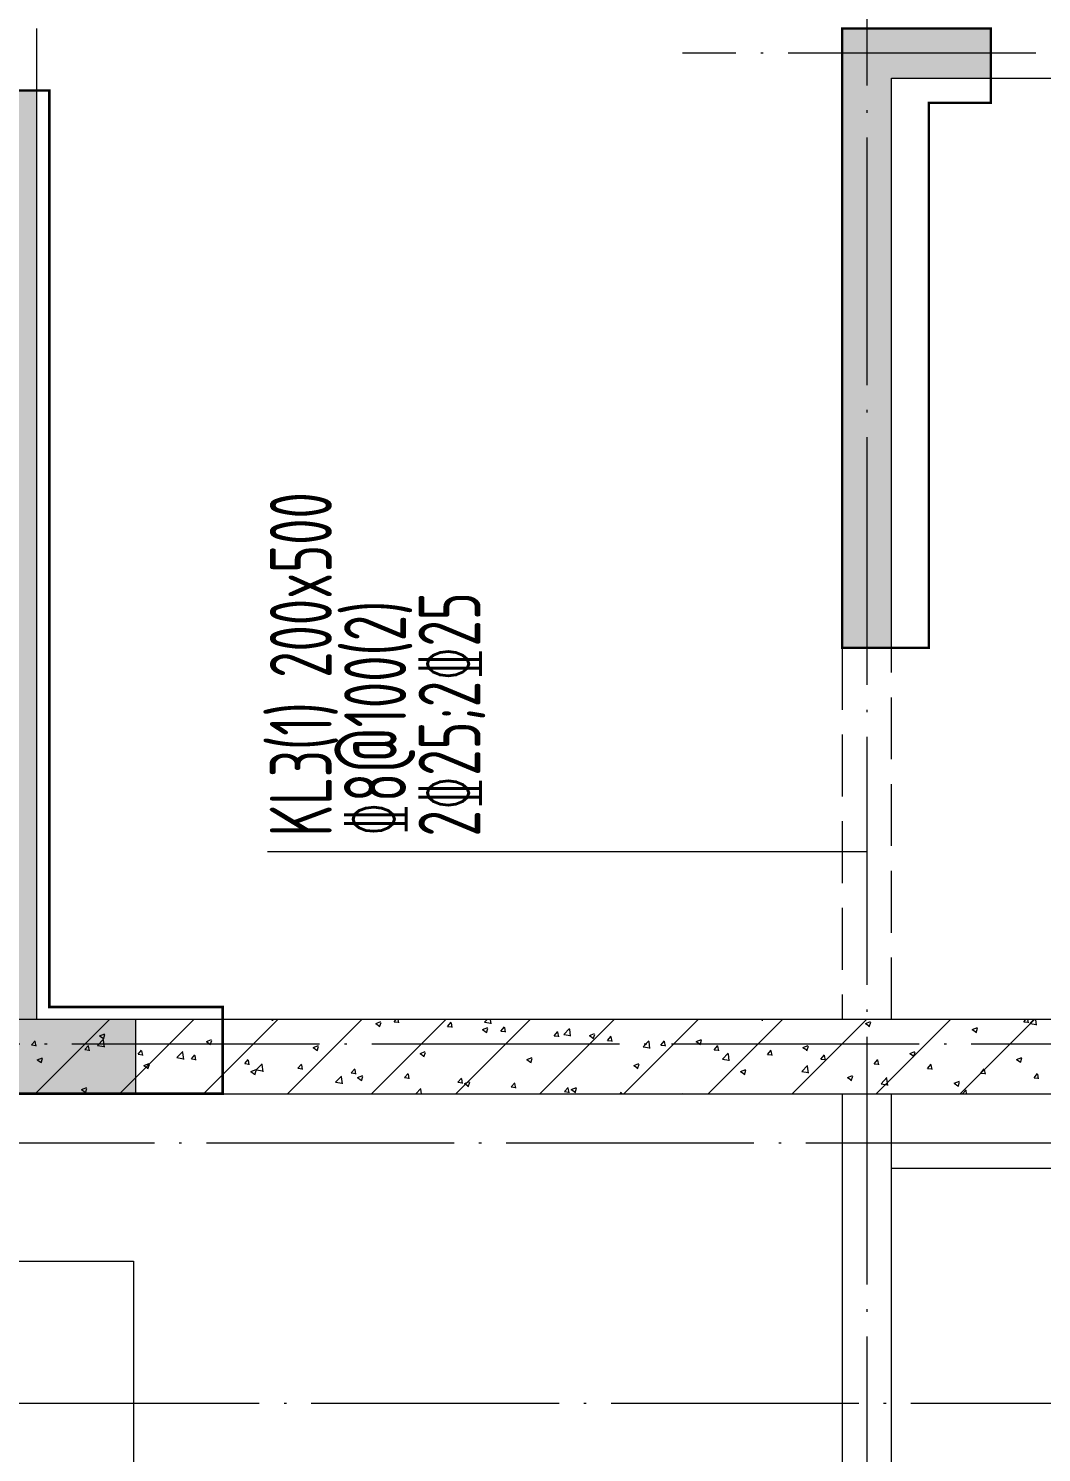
# Model space of a CAD drawing. Extents: x 5874492 to 7194610, y -939842 to -279257.
# Drawn here: x 6924062 to 6928151, y -455056 to -449307 of the extents above; entities that cross this region are included whole.
import ezdxf

# ---------------------------------------------------------------- set-up
doc = ezdxf.new("R2010")
doc.units = 0
doc.header["$LTSCALE"] = 1000
doc.linetypes.add('DASH', pattern=[0.35, 0.25, -0.1])
doc.linetypes.add('DOTE', pattern=[2.4200000000000004, 2, -0.2, 0.02, -0.2])
for name, color, linetype, lineweight in [('A-轴线-塔楼', 1, 'DOTE', 9), ('A-轴线-隔墙', 41, 'DOTE', 9), ('S-基础-DQ', 6, 'Continuous', 20), ('S-基础-HATCH', 251, 'Continuous', 20), ('S-墙柱-HATCH', 251, 'Continuous', 20), ('S-墙柱-WALL', 6, 'Continuous', 20), ('S-板-BEAM', 4, 'DASH', 20), ('S-板-BEAM-CON', 2, 'Continuous', 20), ('S-板-COLU', 50, 'DASH', 20), ('S-板-模板线条', 140, 'Continuous', 20), ('S-梁-垂直集中标注', 45, 'Continuous', 20)]:
    doc.layers.add(name, color=color, linetype=linetype, lineweight=lineweight)
doc.styles.add('样式 1', font='tssdeng.shx', dxfattribs={"width": 0.7, "bigfont": 'tssdchn.shx'})

# ---------------------------------------------------------------- blocks, each defined once
blk = doc.blocks.new('ndgfjhgkjhk')
at = {"layer": 'S-板-BEAM'}
for p, q in [((6614444.781736528, -525604.5655239815), (6614444.781736528, -521954.5655239704)), ((6618294.781736528, -525554.5647839704), (6620894.781736528, -525554.5647839704)), ((6617694.781736534, -527854.5655239704), (6617694.781736532, -529354.5647839757)), ((6617894.781736532, -529354.5647839757), (6617894.781736534, -527854.5655239704))]:
    blk.add_line(p, q, dxfattribs=at)
at = {"layer": 'S-板-BEAM-CON'}
for p, q in [((6617694.781736532, -529654.5655237847), (6617694.781736532, -532104.5662180142)), ((6617894.781736532, -532104.5662180132), (6617894.781736532, -529654.5647839757))]:
    blk.add_line(p, q, dxfattribs=at)
at = {"layer": 'S-板-模板线条', "ltscale": 0.5}
blk.add_line((6617894.781652414, -529954.5655239855), (6620194.781652479, -529954.5655242747), dxfattribs=at)
blk = doc.blocks.new('ZHOUWANG2')
at = {"layer": 'A-轴线-塔楼', "linetype": 'DOTE', "ltscale": 0.5}
for p, q in [((181246.0602966947, 125069.5259218521), (181246.0602966957, 108020.6245052352)), ((201287.8304158961, 120569.5259218568), (180501.9830198027, 120569.5259218568)), ((227437.4168482991, 116569.5259218569), (165262.4269482605, 116569.5259218568))]:
    blk.add_line(p, q, dxfattribs=at)
at = {"layer": 'A-轴线-隔墙', "ltscale": 0.5}
for p, q in [((201360.3734389776, 116169.5259218569), (165262.4269482605, 116169.5259218568)), ((209043.5298984842, 115119.5259218535), (165262.4269482605, 115119.5259218568))]:
    blk.add_line(p, q, dxfattribs=at)
blk = doc.blocks.new('sfdgjhgfhgkjhk')
at = {"layer": 'S-基础-DQ'}
for points in [[(6945492.327695489, 358792.4430657441), (6945492.327695489, 356336.1219311192), (6963809.173096254, 356336.1219311253), (6963809.17309672, 354236.1219309106), (6966809.173096037, 354236.1219307937), (6966809.17309591, 354586.1247835521), (6971909.173095971, 354586.1247835759), (6971909.173097704, 347036.121931096), (6977909.173096014, 347036.121931096), (6977909.173096014, 339686.121931096), (6931592.327073317, 339686.121931096), (6931592.327074308, 336293.6515702161)], [(6931892.327074308, 336293.6515702159), (6931892.327073405, 339386.121931096), (6978209.173096014, 339386.121931096), (6978209.173096014, 347336.121931096), (6972209.173097635, 347336.121931096), (6972209.173095902, 354886.1247835954), (6966509.173095774, 354886.1247835689), (6966509.173095962, 354536.1219308058), (6964109.173096655, 354536.1219309036), (6964109.17309621, 356636.1219311253), (6945792.327695489, 356636.1219311206), (6945792.327695489, 358792.4430657441)]]:
    blk.add_lwpolyline(points, dxfattribs=at)
at = {"layer": 'S-基础-HATCH'}
for p, q in [((6941252.745452447, 339386.121931097), (6941552.745452447, 339686.121931097)), ((6941592.156707417, 339386.1219310975), (6941892.156707417, 339686.1219310975)), ((6941931.567962386, 339386.1219310965), (6942231.567962386, 339686.121931097)), ((6942205.764898229, 339686.1219310965), (6942210.534523633, 339682.9047781393)), ((6942211.197465098, 339679.5924256891), (6942213.388367378, 339686.1219310967)), ((6942270.979217356, 339386.121931097), (6942570.979217356, 339686.121931097)), ((6942610.390472325, 339386.1219310979), (6942910.390472325, 339686.121931097)), ((6942626.749214674, 339668.9439193242), (6942647.754774271, 339677.007198189)), ((6942701.828821438, 339676.6825224383), (6942709.749425762, 339686.1219310964)), ((6942701.829442007, 339676.6836419614), (6942719.760946573, 339675.1148385919)), ((6942720.427392154, 339671.7856398489), (6942717.782893844, 339686.1219310971)), ((6942949.801727295, 339386.121931097), (6943249.801727295, 339686.121931097)), ((6943065.525874849, 339674.8553485654), (6943076.336104668, 339686.121931097)), ((6943092.854405819, 339667.8702926351), (6943090.73112613, 339686.1219310964)), ((6943289.212982265, 339386.1219310975), (6943589.212982265, 339686.1219310979)), ((6943628.624237234, 339386.121931097), (6943928.624237234, 339686.121931097)), ((6943968.035492204, 339386.121931097), (6944268.035492204, 339686.1219310975)), ((6944183.356625764, 339686.1219310965), (6944187.156562563, 339683.5588413621)), ((6944187.81948544, 339680.2449426271), (6944189.791442983, 339686.1219310968)), ((6944307.446747173, 339386.1219310965), (6944607.446747173, 339686.121931097)), ((6944603.371252987, 339669.5979824117), (6944624.376812583, 339677.6612612765)), ((6944646.858002143, 339386.1219310975), (6944946.858002143, 339686.1219310975)), ((6944986.269257111, 339386.1219310965), (6945286.269257111, 339686.121931097)), ((6945242.340078636, 339676.4324766378), (6945250.470496299, 339686.121931097)), ((6945242.340699377, 339676.4335968695), (6945260.272203943, 339674.8647935)), ((6945260.938628785, 339671.5335983345), (6945258.24763844, 339686.1219310969)), ((6945266.958345928, 339669.1567029845), (6945283.236397796, 339686.1219310968)), ((6945294.286837003, 339662.1702281751), (6945291.500448018, 339686.1219310961)), ((6941512.404837941, 339620.2372145918), (6941533.410397537, 339628.3004934565)), ((6941512.406301159, 339620.2372248226), (6941527.328977466, 339610.1717525602)), ((6941527.991868583, 339606.8599346951), (6941534.074765841, 339624.9886805108)), ((6942626.750678248, 339668.9439296163), (6942641.673354554, 339658.8784573539)), ((6942642.336273041, 339655.5657676699), (6942648.4191703, 339673.6945134856)), ((6942917.006876218, 339657.8568819436), (6942931.469597436, 339675.0928819138)), ((6942917.007496795, 339657.8580015278), (6942934.93900136, 339656.2891981584)), ((6942935.605430529, 339652.9598303824), (6942932.136661974, 339671.7646358486)), ((6943057.888045464, 339644.9175985019), (6943078.89360506, 339652.9808773667)), ((6943057.889509168, 339644.9176088311), (6943072.812185474, 339634.8521365687)), ((6943065.525978216, 339674.856486155), (6943092.207004433, 339670.7185108043)), ((6943073.475080981, 339631.5391096515), (6943079.55797824, 339649.6678554672)), ((6943132.184931, 339639.0312414488), (6943146.647652218, 339656.267241419)), ((6943132.185551582, 339639.0323610943), (6943150.117056147, 339637.4635577248)), ((6943150.783468903, 339634.1340209154), (6943147.314700347, 339652.9388263816)), ((6943347.36298578, 339620.2056009542), (6943361.825706998, 339637.4416009244)), ((6943347.363606369, 339620.2067206608), (6943365.295110934, 339618.6379172913)), ((6943365.961507276, 339615.3082114484), (6943362.49273872, 339634.1130169146)), ((6943385.698189436, 339625.1996442656), (6943409.064738066, 339649.5526092833)), ((6943385.698292822, 339625.2007819472), (6943412.379319039, 339621.0628065965)), ((6943413.026675738, 339618.2143883476), (6943409.712220399, 339646.705331316)), ((6943489.026876255, 339620.8912776796), (6943510.032435851, 339628.9545565444)), ((6943489.028340088, 339620.8912880457), (6943503.951016394, 339610.8258157832)), ((6943504.613888924, 339607.5124516323), (6943510.696786183, 339625.641197448)), ((6944603.372717177, 339669.5979928393), (6944618.295393483, 339659.5325205769)), ((6944618.958293382, 339656.218284608), (6944625.041190641, 339674.3470304237)), ((6945034.510083778, 339645.5716615894), (6945055.515643374, 339653.6349404542)), ((6945034.511548097, 339645.5716720537), (6945049.434224403, 339635.5061997912)), ((6945050.097101324, 339632.1916265887), (6945056.179998583, 339650.3203724044)), ((6945266.958449387, 339669.1578411861), (6945293.639475605, 339665.0198658354)), ((6941237.207838142, 339582.804365764), (6941251.670559361, 339600.0403657342)), ((6941237.208458574, 339582.8054848859), (6941255.139963139, 339581.2366815164)), ((6941255.806347395, 339577.9086340294), (6941252.33757884, 339596.7134394957)), ((6941452.385892923, 339563.9787252697), (6941466.848614141, 339581.2147252399)), ((6941452.386513361, 339563.9798444523), (6941470.318017926, 339562.4110410829)), ((6941470.984385769, 339559.0828245624), (6941467.515617213, 339577.8876300287)), ((6941504.438032947, 339581.2425855477), (6941527.804581576, 339605.5955505653)), ((6941504.438136256, 339581.2437227081), (6941531.119162474, 339577.1057473574)), ((6941531.766514476, 339574.2585485196), (6941528.452059137, 339602.749491488)), ((6941667.563947704, 339545.1530847754), (6941682.026668922, 339562.3890847455)), ((6941943.54366873, 339596.2108937691), (6941964.549228326, 339604.2741726339)), ((6941943.545132079, 339596.2109040372), (6941958.467808385, 339586.1454317748)), ((6941959.130676525, 339582.8332766763), (6941965.213573784, 339600.962022492)), ((6942374.68249952, 339572.184572947), (6942395.688059117, 339580.2478518118)), ((6942374.683962999, 339572.1845832521), (6942389.606639305, 339562.1191109896)), ((6942390.269484466, 339558.806618657), (6942396.352381725, 339576.9353644727)), ((6943562.54104056, 339601.3799604593), (6943577.003761779, 339618.6159604295)), ((6943562.541661156, 339601.3810802273), (6943580.473165722, 339599.8122768578)), ((6943581.139545651, 339596.4824019819), (6943577.670777095, 339615.2872074482)), ((6943705.870504024, 339575.5439399677), (6943729.237052654, 339599.8969049854)), ((6943705.870607427, 339575.5450777394), (6943732.551633645, 339571.4071023887)), ((6943733.198945658, 339568.5584840581), (6943729.884490319, 339597.0494270265)), ((6943777.71909534, 339582.5543199642), (6943792.181816558, 339599.7903199344)), ((6943777.719715944, 339582.5554397937), (6943795.651220509, 339580.9866364243)), ((6943796.317584026, 339577.6565925151), (6943792.84881547, 339596.4613979813)), ((6943920.165707044, 339596.8649568571), (6943941.171266641, 339604.9282357218)), ((6943920.167171009, 339596.8649672598), (6943935.089847315, 339586.7994949973)), ((6943935.752696865, 339583.4857936135), (6943941.835594124, 339601.6145394292)), ((6943992.897150121, 339563.7286794695), (6944007.359871339, 339580.9646794397)), ((6943992.897770731, 339563.7297993602), (6944010.829275296, 339562.1609959907)), ((6944011.4956224, 339558.830783049), (6944008.026853845, 339577.6355885152)), ((6944208.0752049, 339544.903038974), (6944222.537926119, 339562.1390389442)), ((6944351.304537833, 339572.8386360345), (6944372.310097429, 339580.9019148993)), ((6944351.306001929, 339572.8386464749), (6944366.228678235, 339562.7731742124)), ((6944366.891504808, 339559.4591355951), (6944372.974402067, 339577.5878814107)), ((6941260.338122787, 339523.4778682145), (6941281.343682383, 339531.5411470793)), ((6941260.33958591, 339523.4778784583), (6941275.262262216, 339513.4124061958)), ((6941275.925080007, 339510.1007856827), (6941282.007977266, 339528.2295314983)), ((6941667.564568148, 339545.1542040188), (6941685.496072713, 339543.5854006493)), ((6941686.162424144, 339540.2570150972), (6941682.693655589, 339559.0618205635)), ((6941691.476953576, 339499.4515473919), (6941712.482513173, 339507.5148262567)), ((6941707.06388795, 339486.074127663), (6941713.146785209, 339504.2028734787)), ((6941824.610347534, 339531.5868812494), (6941847.976896163, 339555.9398462671)), ((6941824.610450862, 339531.5880185003), (6941851.29147708, 339527.4500431496)), ((6941851.938784395, 339524.6026442309), (6941848.624329056, 339553.0935871993)), ((6941882.742002483, 339526.3274442814), (6941897.204723701, 339543.5634442516)), ((6941882.742622935, 339526.3285635853), (6941900.674127501, 339524.7597602158)), ((6941901.340462517, 339521.43120563), (6941897.871693961, 339540.2360110962)), ((6942097.920057261, 339507.5018037853), (6942112.38277848, 339524.7378037555)), ((6942097.920677722, 339507.5029231518), (6942115.852182288, 339505.9341197823)), ((6942116.518500892, 339502.6053961634), (6942113.049732337, 339521.4102016296)), ((6942144.782662123, 339481.9311769509), (6942168.149210752, 339506.2841419685)), ((6942313.098112043, 339488.6761632916), (6942327.560833261, 339505.9121632617)), ((6942805.82133031, 339548.1582521247), (6942826.826889906, 339556.2215309895)), ((6942805.82279392, 339548.1582624667), (6942820.745470226, 339538.0927902042)), ((6942821.408292408, 339534.7799606383), (6942827.491189667, 339552.9087064539)), ((6943236.960161101, 339524.1319313024), (6943257.965720697, 339532.1952101671)), ((6943236.961624839, 339524.1319416815), (6943251.884301146, 339514.066469419)), ((6943252.547100349, 339510.7533026199), (6943258.629997608, 339528.8820484356)), ((6943668.09899189, 339500.1056104798), (6943689.104551487, 339508.1688893446)), ((6943683.685908291, 339486.7266446007), (6943689.76880555, 339504.8553904163)), ((6944026.042818612, 339525.8882356688), (6944049.409367242, 339550.2412006864)), ((6944026.042922033, 339525.8893735316), (6944052.723948251, 339521.751398181)), ((6944053.371215577, 339518.9025797704), (6944050.056760238, 339547.3935227388)), ((6944208.075825518, 339544.9041589267), (6944226.007330083, 339543.3353555572)), ((6944226.673660774, 339540.0049735821), (6944223.204892218, 339558.8097790483)), ((6944423.253259681, 339526.0773984801), (6944437.7159809, 339543.3133984503)), ((6944423.253880305, 339526.0785184932), (6944441.185384871, 339524.5097151237)), ((6944441.851699148, 339521.1791641162), (6944438.382930593, 339539.9839695824)), ((6944638.43131446, 339507.2517579854), (6944652.894035678, 339524.4877579556)), ((6944638.431935092, 339507.2528780596), (6944656.363439658, 339505.6840746902)), ((6944657.029737522, 339502.3533546492), (6944653.560968966, 339521.1581601154)), ((6944782.443368624, 339548.8123152122), (6944803.44892822, 339556.875594077)), ((6944782.444832848, 339548.8123256897), (6944797.367509155, 339538.7468534273)), ((6944798.030312749, 339535.432477576), (6944804.113210008, 339553.5612233916)), ((6944853.609369241, 339488.4261174908), (6944868.072090459, 339505.662117461)), ((6945213.582199414, 339524.7859943901), (6945234.58775901, 339532.8492732549)), ((6945213.583663769, 339524.786004904), (6945228.506340075, 339514.7205326416)), ((6945229.169120691, 339511.4058195571), (6945235.25201795, 339529.5345653727)), ((6941691.478416831, 339499.451557673), (6941706.401093137, 339489.3860854105)), ((6942122.615784367, 339475.4252265698), (6942143.621343963, 339483.4885054345)), ((6942122.617247751, 339475.4252368876), (6942137.539924057, 339465.3597646251)), ((6942138.20269589, 339462.0474696442), (6942144.285593149, 339480.1762154599)), ((6942144.782765468, 339481.9323142925), (6942171.463791685, 339477.7943389419)), ((6942172.111054315, 339474.9467399423), (6942168.796598976, 339503.4376829107)), ((6942313.09873251, 339488.6772827182), (6942331.030237075, 339487.1084793488)), ((6942331.696539265, 339483.7795866975), (6942328.227770709, 339502.5843921637)), ((6942464.95497671, 339432.2754726512), (6942488.321525339, 339456.6284376689)), ((6942492.283324234, 339425.2908356537), (6942488.968868895, 339453.7817786221)), ((6942528.276166823, 339469.8505227962), (6942542.738888041, 339487.0865227663)), ((6942528.276787297, 339469.8516422847), (6942546.208291862, 339468.2828389152)), ((6942546.874577641, 339464.9537772299), (6942543.405809086, 339483.7585826961)), ((6942553.754615156, 339451.3989057475), (6942574.760174752, 339459.4621846122)), ((6942553.756078671, 339451.3989161024), (6942568.678754977, 339441.33344384)), ((6942569.341503833, 339438.0208116251), (6942575.424401092, 339456.1495574407)), ((6942743.454221603, 339451.0248823015), (6942757.916942821, 339468.2608822717)), ((6942743.454842084, 339451.0260018512), (6942761.386346649, 339449.4571984817)), ((6942762.052616014, 339446.127967764), (6942758.583847458, 339464.9327732302)), ((6942958.632276384, 339432.1992418067), (6942973.094997603, 339449.4352417769)), ((6943668.10045576, 339500.105620896), (6943683.023132066, 339490.0401486336)), ((6944099.237822679, 339476.0792896573), (6944120.243382275, 339484.1425685221)), ((6944099.239286681, 339476.0793001101), (6944114.161962987, 339466.0138278477)), ((6944114.824716233, 339462.6999865823), (6944120.907613492, 339480.8287323979)), ((6944346.2151332, 339476.2325313705), (6944369.58168183, 339500.5854963882)), ((6944346.215236639, 339476.2336693238), (6944372.896262856, 339472.0956939732)), ((6944373.543485497, 339469.2466754817), (6944370.229030157, 339497.7376184501)), ((6944530.37665347, 339452.052968835), (6944551.382213066, 339460.1162476998)), ((6944530.3781176, 339452.0529793252), (6944545.300793907, 339441.9875070628)), ((6944545.963524175, 339438.6733285632), (6944552.046421434, 339456.8020743788)), ((6944666.387447787, 339426.5768270712), (6944689.753996417, 339450.9297920889)), ((6944693.71575542, 339419.590771194), (6944690.40130008, 339448.0817141624)), ((6944853.60998988, 339488.4272376261), (6944871.541494445, 339486.8584342566)), ((6944872.207775896, 339483.527545183), (6944868.739007341, 339502.3323506492)), ((6945068.78742402, 339469.6004769957), (6945083.250145239, 339486.8364769659)), ((6945068.788044667, 339469.6015971926), (6945086.719549232, 339468.0327938231)), ((6945087.385814271, 339464.701735717), (6945083.917045715, 339483.5065411832)), ((6945283.965478802, 339450.7748365005), (6945298.42820002, 339468.0108364706)), ((6945283.966099454, 339450.7759567591), (6945301.897604019, 339449.2071533896)), ((6945302.563852645, 339445.8759262496), (6945299.09508409, 339464.6807317158)), ((6941439.410238422, 339402.6922010147), (6941460.415798019, 339410.7554798794)), ((6941439.411701581, 339402.6922113086), (6941454.334377888, 339392.6267390462)), ((6941454.997099375, 339389.3149786502), (6941461.079996634, 339407.4437244659)), ((6942464.955080073, 339432.2766100848), (6942491.636106291, 339428.1386347341)), ((6942788.487599004, 339386.1219310965), (6942808.493839926, 339406.9727333711)), ((6942811.235603215, 339386.1219310967), (6942809.141138814, 339404.125874334)), ((6942958.632896871, 339432.2003614177), (6942976.564401437, 339430.6315580482)), ((6942977.23065439, 339427.3021582975), (6942973.761885834, 339446.1069637637)), ((6942984.893445947, 339427.3725849251), (6943005.899005543, 339435.4358637899)), ((6942984.894909591, 339427.372595317), (6942999.817585898, 339417.3071230546)), ((6943000.480311774, 339413.9941536066), (6943006.563209033, 339432.1228994223)), ((6943173.810331164, 339413.3736013121), (6943188.273052382, 339430.6096012822)), ((6943173.810951659, 339413.3747209841), (6943191.742456224, 339411.8059176147)), ((6943192.408692763, 339408.4763488306), (6943188.939924208, 339427.2811542968)), ((6943388.988385945, 339394.5479608172), (6943403.451107163, 339411.7839607873)), ((6943388.989006446, 339394.5490805506), (6943406.920511011, 339392.9802771811)), ((6943407.586731136, 339389.6505393636), (6943404.11796258, 339408.4553448298)), ((6943416.032276737, 339403.3462641026), (6943437.037836333, 339411.4095429674)), ((6943416.033740511, 339403.3462745319), (6943430.956416817, 339393.2808022694)), ((6943431.619119717, 339389.9674955874), (6943437.702016976, 339408.0962414031)), ((6943612.892750289, 339386.1219310956), (6943618.629161943, 339392.9583202922)), ((6943619.943020007, 339386.121931097), (6943619.296000956, 339389.6295353633)), ((6944666.387551244, 339426.5779651161), (6944693.068577462, 339422.4399897654)), ((6944961.51548426, 339428.0266480129), (6944982.521043857, 339436.0899268776)), ((6944961.51694852, 339428.0266585401), (6944976.439624826, 339417.9611862776)), ((6944977.102332117, 339414.6466705438), (6944983.185229376, 339432.7754163595)), ((6944995.387892133, 339386.121931097), (6945009.926311005, 339401.2740877902)), ((6945012.004925106, 339386.1219310968), (6945010.573569999, 339398.4258098729)), ((6941889.97274589, 339386.121931097), (6941891.554628809, 339386.7291590573)), ((6943864.890891606, 339386.1219310972), (6943868.176667121, 339387.3832221449))]:
    blk.add_line(p, q, dxfattribs=at)
blk = doc.blocks.new('sdgjhgfjhgfj')
at = {"layer": 'S-板-COLU', "const_width": 10}
for points in [[(6301594.526302873, -407551.6614393906), (6301244.526302873, -407551.6614393906), (6301244.526302873, -405051.6614393906), (6301844.526302873, -405051.6614393906), (6301844.526302873, -405351.6614393906), (6301594.526302873, -405351.6614393906)], [(6298744.526303068, -409351.6614393906), (6296944.526303068, -409351.6614393906), (6296944.526303068, -409001.6614393906), (6297694.526303068, -409001.6614393906), (6297694.526303068, -408801.6614393906), (6297694.526303068, -408801.6614393906), (6297694.526303068, -405301.6614393906), (6298044.526303068, -405301.6614393906), (6298044.526303068, -408801.6614393906), (6298044.526303068, -408801.6614393906), (6298044.526303068, -409001.6614393906), (6298744.526303068, -409001.6614393906)]]:
    blk.add_lwpolyline(points, close=True, dxfattribs=at)
blk = doc.blocks.new('safdhgfjhgfj')
at = {"layer": 'S-墙柱-HATCH', "ltscale": 0.2}
h = blk.add_hatch(color=256, dxfattribs=at)
h.paths.add_polyline_path([(6293544.526303062, -281423.0350931182), (6293544.526303062, -286793.0350931182), (6293844.526303062, -286793.0350931182), (6293844.526303062, -286023.0350931182), (6296544.526303062, -286023.0350931182), (6296544.526303062, -285823.0350930591), (6296444.52630757, -285823.0350931182), (6293844.526303062, -285823.0350931182), (6293844.526303062, -280773.0350931182), (6293244.526303062, -280773.0350931182), (6293244.526303062, -281423.0350931182)])
h.paths.add_polyline_path([(6288044.526303262, -295923.0364942049), (6287794.526303262, -295923.0364942049), (6287794.526303262, -288523.0364942049), (6288634.526303262, -288523.0364942049), (6288634.526303262, -288273.0364942049), (6287544.526303262, -288273.0364942049), (6287544.526303262, -296523.0364942049), (6288044.526303262, -296523.0364942049)])
h.paths.add_polyline_path([(6314844.526303068, -287823.0364942049), (6315844.526303068, -287823.0364942049), (6315844.526303068, -287623.0364942049), (6314644.526303068, -287623.0364942049), (6314644.526303068, -290323.0364942049), (6314844.526303068, -290323.0364942049)])
h.paths.add_polyline_path([(6314844.526303068, -292123.0364942049), (6315244.526303068, -292123.0364942049), (6315244.526303068, -291923.0364942049), (6314644.526303068, -291923.0364942049), (6314644.526303068, -294423.0364942049), (6314844.526303068, -294423.0364942049)])
h.paths.add_polyline_path([(6315644.526303068, -286023.0364942049), (6313894.526303068, -286023.0364942049), (6313894.526303068, -285823.0364942049), (6315844.526303068, -285823.0364942049), (6315844.526303068, -286463.0364942049), (6315644.526303068, -286463.0364942049)])
h.paths.add_polyline_path([(6304669.526303068, -290323.0364942049), (6304419.526303068, -290323.0364942049), (6304419.526303068, -287823.0364942049), (6304044.526303068, -287823.0364942049), (6304044.526303068, -287623.0364942049), (6305044.526303068, -287623.0364942049), (6305044.526303068, -287823.0364942049), (6304669.526303068, -287823.0364942049)])
h.paths.add_polyline_path([(6301444.526302873, -292123.0364942049), (6301844.526302873, -292123.0364942049), (6301844.526302873, -291923.0364942049), (6301244.526302873, -291923.0364942049), (6301244.526302873, -294423.0364942049), (6301444.526302873, -294423.0364942049)])
h.paths.add_polyline_path([(6314094.526302873, -284523.0364942049), (6314094.526302873, -283423.0364942049), (6312494.526302873, -283423.0364942049), (6312494.526302873, -281123.0364942049), (6309994.526302873, -281123.0364942049), (6309994.526302873, -283423.0364942049), (6308394.526302873, -283423.0364942049), (6308394.526302873, -284523.0364942049), (6308594.526302873, -284523.0364942049), (6308594.526302873, -283623.0364942049), (6310694.526302873, -283623.0364942049), (6310694.526302873, -283423.0364942049), (6310194.526302873, -283423.0364942049), (6310194.526302873, -281323.0364942049), (6312294.526302873, -281323.0364942049), (6312294.526302873, -283423.0364942049), (6311794.526302873, -283423.0364942049), (6311794.526302873, -283623.0364942049), (6313894.526302873, -283623.0364942049), (6313894.526302873, -284523.0364942049)])
h.paths.add_polyline_path([(6307644.526303068, -287823.0364942049), (6306644.526303068, -287823.0364942049), (6306644.526303068, -287623.0364942049), (6307844.526303068, -287623.0364942049), (6307844.526303068, -290323.0364942049), (6307644.526303068, -290323.0364942049)])
h.paths.add_polyline_path([(6307644.526303068, -292123.0364942049), (6307244.526303068, -292123.0364942049), (6307244.526303068, -291923.0364942049), (6307844.526303068, -291923.0364942049), (6307844.526303068, -294423.0364942049), (6307644.526303068, -294423.0364942049)])
h.paths.add_polyline_path([(6300644.525784539, -285823.0357542097), (6300644.526821595, -286023.0357542076), (6302244.526303067, -286023.0357055968), (6302244.526303066, -286463.0356019086), (6302444.526303066, -286463.0356019086), (6302444.526318042, -285823.0357980836)])
h.paths.add_polyline_path([(6300644.526303068, -283273.0364942049), (6300644.526303068, -284473.0364942049), (6300844.526303068, -284473.0364942049), (6300844.526303068, -280773.0364942049), (6298344.526303068, -280773.0364942049), (6298344.526303068, -281473.0364942049), (6298544.526303068, -281473.0364942049), (6298544.526303068, -280973.0364942049), (6300644.526303068, -280973.0364942049), (6300644.526303068, -283073.0364942049), (6298544.526303068, -283073.0364942049), (6298544.526303068, -282573.0364942049), (6298344.526303068, -282573.0364942049), (6298344.526303068, -283273.0364942049)])
h.paths.add_polyline_path([(6306844.526303068, -286023.0364942049), (6308594.526303068, -286023.0364942049), (6308594.526303068, -285823.0364942049), (6306644.526303068, -285823.0364942049), (6306644.526303068, -286463.0364942049), (6306844.526303068, -286463.0364942049)])
h.paths.add_polyline_path([(6297694.526303068, -288523.0364942049), (6297994.526303068, -288523.0364942049), (6297994.526303068, -286023.0364942049), (6298094.526303068, -286023.0364942049), (6298094.526303068, -285823.0364942049), (6297694.526303068, -285823.0364942049)])
h.paths.add_polyline_path([(6311144.526303068, -288523.0364942049), (6311344.526303068, -288523.0364942049), (6311344.526303068, -286023.0364942049), (6311694.526303068, -286023.0364942049), (6311694.526303068, -285823.0364942049), (6310794.526303068, -285823.0364942049), (6310794.526303068, -286023.0364942049), (6311144.526303068, -286023.0364942049)])
h.paths.add_polyline_path([(6301444.526303068, -287823.0364942049), (6302444.526303066, -287823.0364942049), (6302444.526303066, -287623.0364942049), (6301244.526303068, -287623.0364942049), (6301244.526303068, -290323.0364942049), (6301444.526303068, -290323.0364942049)])
h.paths.add_polyline_path([(6298394.526303068, -296223.0364942049), (6298394.526303068, -295923.0364942049), (6297994.526303068, -295923.0364942049), (6297994.526303068, -292173.0212728559), (6297694.526303068, -292173.0212728559), (6297694.526303068, -295923.0364942049), (6296944.526303068, -295923.0364942049), (6296944.526303068, -296223.0364942049)])
h.paths.add_polyline_path([(6305444.526303068, -296223.0364942049), (6305444.526303068, -295923.0364942049), (6304669.526303068, -295923.0364942049), (6304669.526303068, -291523.0364942343), (6304419.526303068, -291523.0364942343), (6304419.526303068, -295923.0364942049), (6303644.526303068, -295923.0364942049), (6303644.526303068, -296223.0364942049)])
h.paths.add_polyline_path([(6312144.526303068, -296223.0364942049), (6312144.526303068, -295923.0364942049), (6311344.526303068, -295923.0364942049), (6311344.526303068, -292173.0212728559), (6311144.526303068, -292173.0212728559), (6311144.526303068, -295923.0364942049), (6310344.526303068, -295923.0364942049), (6310344.526303068, -296223.0364942049)])
h.paths.add_polyline_path([(6293444.526303068, -295923.0364942049), (6293594.526303068, -295923.0364942049), (6293594.526303068, -292373.0364942049), (6293844.526303068, -292373.0364942049), (6293844.526303068, -296523.0364942049), (6293444.526303068, -296523.0364942049)])
h.paths.add_polyline_path([(6293144.526303068, -288523.0364942049), (6293644.526303068, -288523.0364942049), (6293644.526303068, -291323.0364942049), (6293844.526303068, -291323.0364942049), (6293844.526303068, -288273.0364942049), (6293144.526303068, -288273.0364942049)])
h.paths.add_polyline_path([(6317819.526303068, -290323.0364942049), (6318069.526303068, -290323.0364942049), (6318069.526303068, -287823.0364942049), (6318444.526303068, -287823.0364942049), (6318444.526303068, -287623.0364942049), (6317444.526303068, -287623.0364942049), (6317444.526303068, -287823.0364942049), (6317819.526303068, -287823.0364942049)])
h.paths.add_polyline_path([(6321044.526303262, -292123.0364942049), (6320644.526303262, -292123.0364942049), (6320644.526303262, -291923.0364942049), (6321244.526303262, -291923.0364942049), (6321244.526303262, -294423.0364942049), (6321044.526303262, -294423.0364942049)])
h.paths.add_polyline_path([(6321869.526821597, -285823.0357542097), (6321869.525784541, -286023.0357542076), (6320244.526303069, -286023.0357055968), (6320244.52630307, -286463.0356019086), (6320044.52630307, -286463.0356019086), (6320044.526288094, -285823.0357980836)])
h.paths.add_polyline_path([(6324744.526496891, -288523.035754197), (6324544.526496891, -288523.0364942049), (6324544.526496891, -286023.0364942049), (6324394.526303068, -286023.0364942049), (6324394.526303068, -285823.0364942049), (6324744.526496891, -285823.035754197)])
h.paths.add_polyline_path([(6321044.526303068, -287823.0364942049), (6320044.526303068, -287823.0364942049), (6320044.526303068, -287623.0364942049), (6321244.526303068, -287623.0364942049), (6321244.526303068, -290323.0364942049), (6321044.526303068, -290323.0364942049)])
h.paths.add_polyline_path([(6324094.526303068, -296223.0364942049), (6324094.526303068, -295923.0364942049), (6324494.526303068, -295923.0364942049), (6324494.526303068, -292173.0212728558), (6324744.526303068, -292173.0212728558), (6324744.526303068, -295923.0364942049), (6325544.526303068, -295923.0364942049), (6325544.526303068, -296223.0364942049)])
h.paths.add_polyline_path([(6317044.526303068, -296223.0364942049), (6317044.526303068, -295923.0364942049), (6317819.526303068, -295923.0364942049), (6317819.526303068, -291523.0364942049), (6318069.526303068, -291523.0364942049), (6318069.526303068, -295923.0364942049), (6318844.526303068, -295923.0364942049), (6318844.526303068, -296223.0364942049)])
h.paths.add_polyline_path([(6323044.526303068, -281173.0364942049), (6320644.526303068, -281173.0364942049), (6320644.526303068, -284473.0364942049), (6320844.526303068, -284473.0364942049), (6320844.526303068, -283573.0364942049), (6323544.526303068, -283573.0364942049), (6323544.526303068, -282923.0364942049), (6323344.526303068, -282923.0364942049), (6323344.526303068, -283373.0364942049), (6320844.526303068, -283373.0364942049), (6320844.526303068, -281373.0364942049), (6323344.526303068, -281373.0364942049), (6323344.526303068, -281823.0364942049), (6323544.526303068, -281823.0364942049), (6323544.526303068, -280773.0364942049), (6323044.526303068, -280773.0364942049)])
h.paths.add_polyline_path([(6328944.527220966, -281423.0364942049), (6328944.527220966, -286793.0364942049), (6328644.527220966, -286793.0364942049), (6328644.527220966, -286023.0364942049), (6325944.527220966, -286023.0364942049), (6325944.527220966, -285823.0364941456), (6326044.527216459, -285823.0364942049), (6328644.527220966, -285823.0364942049), (6328644.527220966, -280773.0364942049), (6329294.527220966, -280773.0364942049), (6329294.527220966, -281423.0364942049)])
h.paths.add_polyline_path([(6329044.526303068, -295923.0364942049), (6328944.526303068, -295923.0364942049), (6328944.526303068, -292373.0364942049), (6328644.526303068, -292373.0364942049), (6328644.526303068, -296523.0364942049), (6329044.526303068, -296523.0364942049)])
h.paths.add_polyline_path([(6329344.526303068, -288523.0364942049), (6328944.526303068, -288523.0364942049), (6328944.526303068, -291323.0364942049), (6328644.526303068, -291323.0364942049), (6328644.526303068, -288273.0364942049), (6329344.526303068, -288273.0364942049)])
h.paths.add_polyline_path([(6334444.526303068, -295923.0364942049), (6334694.526303068, -295923.0364942049), (6334694.526303068, -288523.0364942049), (6333854.526303068, -288523.0364942049), (6333854.526303068, -288273.0364942049), (6334944.526303068, -288273.0364942049), (6334944.526303068, -296523.0364942049), (6334444.526303068, -296523.0364942049)])
at = {"layer": 'S-墙柱-WALL'}
for points in [[(6301444.526302873, -292123.0364942049), (6301844.526302873, -292123.0364942049), (6301844.526302873, -291923.0364942049), (6301244.526302873, -291923.0364942049), (6301244.526302873, -294423.0364942049), (6301444.526302873, -294423.0364942049)], [(6298394.526303068, -296223.0364942049), (6298394.526303068, -295923.0364942049), (6297994.526303068, -295923.0364942049), (6297994.526303068, -292173.0212728559), (6297694.526303068, -292173.0212728559), (6297694.526303068, -295923.0364942049), (6296944.526303068, -295923.0364942049), (6296944.526303068, -296223.0364942049)]]:
    blk.add_lwpolyline(points, close=True, dxfattribs=at)

msp = doc.modelspace()

# ---------------------------------------------------------------- linework, layer by layer
at = {"layer": 'S-梁-垂直集中标注'}
for p, q in [((6927445.734112643, -452631.4537340042), (6925026.560354031, -452631.4537340042)), ((6923945.734141756, -454283.6253000241), (6924485.433505969, -454283.6253000241)), ((6924485.433505969, -454283.6253000241), (6924485.433505969, -455841.5361269683))]:
    msp.add_line(p, q, dxfattribs=at)

# ---------------------------------------------------------------- block references
at = {"color": 3}
msp.add_blockref('ZHOUWANG2', (6746199.673845068, -569976.9618454787), dxfattribs=at)
msp.add_blockref('sfdgjhgfhgkjhk', (-17163.43895443063, -792993.5578545104))
at = {"layer": 'S-墙柱-HATCH'}
for name, p in [('sdgjhgfjhgfj', (626101.2080582939, -44255.77448422054)), ('safdhgfjhgfj', (626101.2080582939, -157384.3994294063))]:
    msp.add_blockref(name, p, dxfattribs=at)
at = {"layer": 'S-板-BEAM'}
msp.add_blockref('ndgfjhgkjhk', (309650.9525990468, 76047.1296003703), dxfattribs=at)

# ---------------------------------------------------------------- texts
at = {"layer": 'S-梁-垂直集中标注', "color": 3, "style": '样式 1', "width": 0.65}
msp.add_text('KL3(1) 200x500', height=250, rotation=90, dxfattribs=at).set_placement((6925286.175738646, -452568.9537340043))
at = {"layer": 'S-梁-垂直集中标注', "style": '样式 1', "width": 0.65}
for s, p in [('2\x8425;2\x8425', (6925886.175738646, -452568.9537340043)), ('\x848@100(2)', (6925586.175738646, -452568.9537340043))]:
    msp.add_text(s, height=250, rotation=90, dxfattribs=at).set_placement(p)

doc.saveas('drawing.dxf')
